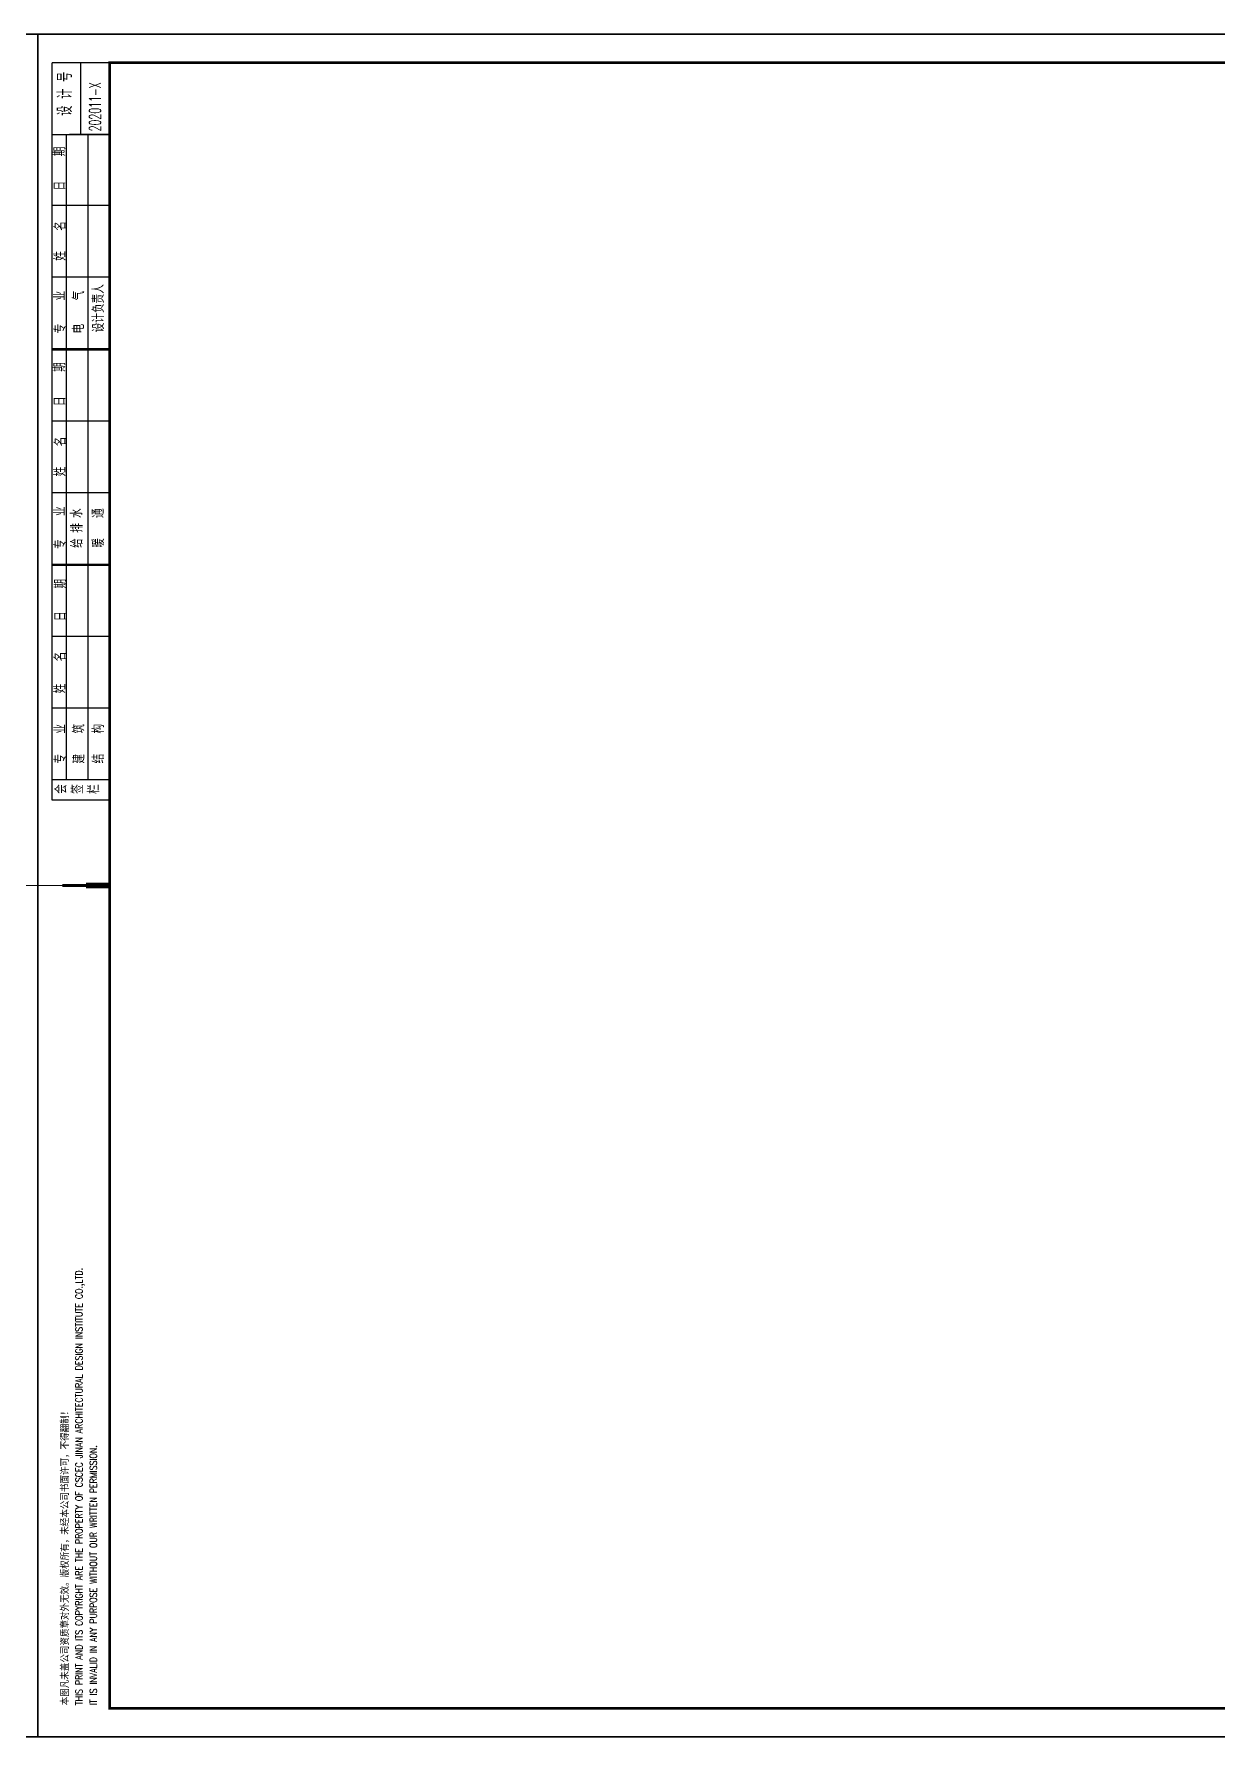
# Model space of a CAD drawing. Extents: x -55438775289 to -98440, y -7665632576 to 9496667396.
# Drawn here: x -489112 to -447871, y -32341 to 27059 of the extents above; entities that cross this region are included whole.
import ezdxf

# ---------------------------------------------------------------- set-up
doc = ezdxf.new("R2010")
doc.units = 0
doc.header["$LTSCALE"] = 1000
doc.layers.add('FRAME', color=7, linetype='CONTINUOUS')
doc.styles.add('FRAME-1', font='simhei.ttf')
doc.styles.add('FRAME-3', font='romans.shx', dxfattribs={"width": 0.7, "bigfont": 'hztxt.shx'})

# ---------------------------------------------------------------- blocks, each defined once
blk = doc.blocks.new('a1')
at = {"layer": 'FRAME'}
for p, q in [((32720, 182140), (32720, 184640)), ((34720, 184640), (32720, 184640)), ((33720, 182140), (33720, 184640)), ((32720, 158920), (32720, 182140)), ((32720, 182140), (34720, 182140)), ((33220, 174660), (33220, 182140)), ((34720, 182140), (33320, 182140)), ((33970, 174660), (33970, 182140)), ((34720, 179660), (32720, 179660)), ((34720, 177160), (32720, 177160)), ((34720, 174660), (32720, 174660)), ((32720, 174620), (34720, 174620)), ((34720, 174620), (32720, 174620)), ((33220, 167140), (33220, 174620)), ((33970, 167140), (33970, 174620)), ((34720, 172140), (32720, 172140)), ((34720, 169640), (32720, 169640)), ((34720, 167140), (32720, 167140)), ((34720, 167100), (32720, 167100)), ((33220, 159620), (33220, 167100)), ((33970, 159620), (33970, 167100)), ((34720, 164620), (32720, 164620)), ((34720, 162120), (32720, 162120)), ((34720, 159620), (32720, 159620)), ((34620, 158920), (32720, 158920)), ((34620, 158920), (33220, 158920)), ((34720, 158920), (33570, 158920))]:
    blk.add_line(p, q, dxfattribs=at)
blk.add_lwpolyline([(32220, 126240), (116320, 126240), (116320, 185640), (32220, 185640)], close=True, dxfattribs=at)
at = {"layer": 'FRAME', "const_width": 100}
blk.add_lwpolyline([(34720, 127240), (115320, 127240), (115320, 184640), (34720, 184640)], close=True, dxfattribs=at)
at = {"layer": 'FRAME'}
for points, const_width in [([(32220, 155940), (34720, 155940)], 35), ([(34720, 155940), (33070, 155940)], 100), ([(34720, 155940), (33895, 155940)], 200), ([(116320, 155940), (115320, 155940)], 35)]:
    blk.add_lwpolyline(points, dxfattribs=dict(at, const_width=const_width))
for s, height, style, width, p in [('设 计 号', 500, 'FRAME-3', 0.7, (33409, 182793)), ('202011-X', 400, 'FRAME-3', 0.6, (34411, 182245)), ('期', 400, 'FRAME-3', 0.7, (33175, 181378)), ('日', 400, 'FRAME-3', 0.7, (33178, 180182)), ('名', 400, 'FRAME-3', 0.7, (33201, 178779)), ('姓', 400, 'FRAME-3', 0.7, (33189, 177734)), ('业', 400, 'FRAME-3', 0.7, (33183, 176347)), ('气', 400, 'FRAME-3', 0.7, (33836, 176349)), ('设计负责人', 400, 'FRAME-3', 0.7, (34526, 175237)), ('专', 400, 'FRAME-3', 0.7, (33189, 175197)), ('电', 400, 'FRAME-3', 0.7, (33832, 175197)), ('期', 400, 'FRAME-3', 0.7, (33175, 173858)), ('日', 400, 'FRAME-3', 0.7, (33178, 172662)), ('名', 400, 'FRAME-3', 0.7, (33201, 171259)), ('姓', 400, 'FRAME-3', 0.7, (33189, 170214)), ('业', 400, 'FRAME-3', 0.7, (33183, 168827)), ('水', 400, 'FRAME-3', 0.7, (33771, 168760)), ('通', 400, 'FRAME-3', 0.7, (34521, 168760)), ('排', 400, 'FRAME-3', 0.7, (33776, 168245)), ('专', 400, 'FRAME-3', 0.7, (33189, 167677)), ('给', 400, 'FRAME-3', 0.7, (33776, 167717)), ('暖', 400, 'FRAME-3', 0.7, (34526, 167717)), ('期', 400, 'FRAME-3', 0.7, (33200, 166299)), ('日', 400, 'FRAME-3', 0.7, (33203, 165168)), ('名', 400, 'FRAME-3', 0.7, (33194, 163759)), ('姓', 400, 'FRAME-3', 0.7, (33183, 162643)), ('业', 400, 'FRAME-3', 0.7, (33192, 161237)), ('筑', 400, 'FRAME-3', 0.7, (33843, 161240)), ('构', 400, 'FRAME-3', 0.7, (34521, 161240)), ('专', 400, 'FRAME-3', 0.7, (33197, 160192)), ('建', 400, 'FRAME-3', 0.7, (33848, 160192)), ('结', 400, 'FRAME-3', 0.7, (34526, 160197)), ('会', 400, 'FRAME-3', 0.7, (33222, 159136)), ('签', 400, 'FRAME-3', 0.7, (33797, 159136)), ('栏', 400, 'FRAME-3', 0.7, (34361, 159136)), ('THIS PRINT AND ITS COPYRIGHT ARE THE PROPERTY OF CSCEC JINAN ARCHITECTURAL DESIGN INSTITUTE CO.,LTD.', 250, 'FRAME-3', 0.8, (33776, 127344)), ('本图凡未盖公司资质章对外无效。版权所有，未经本公司书面许可，不得翻制！', 250, 'FRAME-1', 0.85, (33276, 127344)), ('IT IS INVALID IN ANY PURPOSE WITHOUT OUR WRITTEN PERMISSION.', 250, 'FRAME-3', 0.8, (34276, 127344))]:
    blk.add_text(s, height=height, rotation=90, dxfattribs=dict(at, style=style, width=width)).set_placement(p)
blk = doc.blocks.new('打印框')
at = {"layer": 'FRAME'}
blk.add_lwpolyline([(-894711, 340006), (-810611, 340006), (-810611, 280606), (-894711, 280606)], close=True, dxfattribs=at)

msp = doc.modelspace()

# ---------------------------------------------------------------- block references
at = {"layer": 'FRAME'}
for name, p in [('a1', (-605298, -158581)), ('打印框', (321633, -312947)), ('a1', (-521198, -158581)), ('打印框', (405733, -312947))]:
    msp.add_blockref(name, p, dxfattribs=at)

doc.saveas('drawing.dxf')
